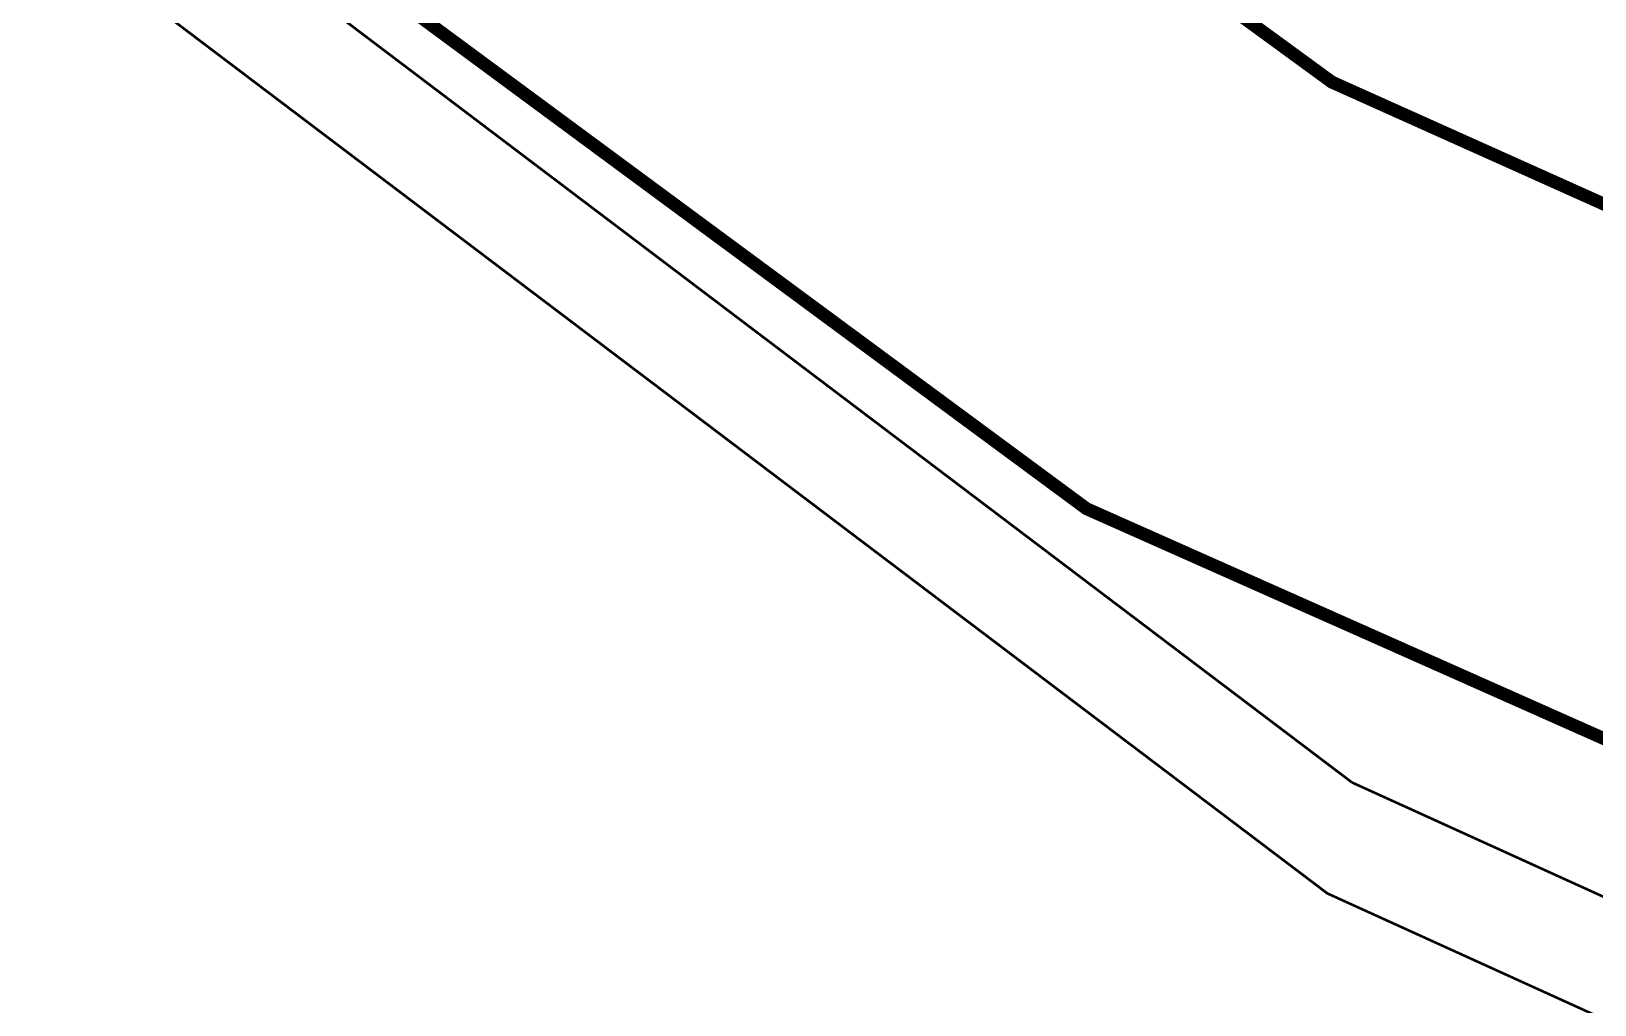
# Model space of a CAD drawing. Header units: inches. Extents: x 350994 to 353538, y 1581369 to 1583842.
# Drawn here: x 351140.98 to 351153.05, y 1582963.06 to 1582970.58 of the extents above; entities that cross this region are included whole.
import ezdxf

# ---------------------------------------------------------------- set-up
doc = ezdxf.new("R2010")
doc.units = ezdxf.units.IN
doc.header["$MEASUREMENT"] = 0
doc.linetypes.add('1', pattern=[0])
doc.linetypes.add('DASHDOTX2', pattern=[2, 1, -0.5, 0, -0.5])
doc.layers.add('CULVERT', color=255, linetype='1')
doc.layers.add("ROAD'S", color=1, linetype='1')

msp = doc.modelspace()

# ---------------------------------------------------------------- linework, layer by layer
at = {"layer": 'CULVERT', "color": 250, "linetype": 'DASHDOTX2', "lineweight": 5, "ltscale": 2, "const_width": 0.02}
for points in [[(351092.225, 1583006.744), (351102.588, 1583000.736), (351122.534, 1582986.449), (351151.177, 1582964.779)], [(351091.824, 1583006.052), (351102.153, 1583000.063), (351122.06, 1582985.804), (351150.988, 1582963.921)], [(351151.177, 1582964.779), (351163.426, 1582959.21)], [(351150.98, 1582963.925), (351163.229, 1582958.356)]]:
    msp.add_lwpolyline(points, dxfattribs=at)
at = {"layer": "ROAD'S", "lineweight": 5, "const_width": 0.1}
for points in [[(351317.487, 1583228.503), (351313.102, 1583226.143), (351310.106, 1583221.358), (351294.05, 1583162.92), (351273.802, 1583085.925), (351258.369, 1583027.872), (351254.42, 1583019.465), (351250.17, 1583012.038), (351241.945, 1583000.403), (351234.518, 1582991.191), (351227.915, 1582984.272), (351223.815, 1582980.708), (351216.075, 1582974.768), (351205.729, 1582968.054), (351195.161, 1582963.402), (351186.703, 1582961.475), (351180.028, 1582961.008), (351164.43, 1582964.173), (351151.021, 1582970.189), (351133.807, 1582982.757), (351124.847, 1582989.538), (351104.244, 1583004.297), (351093.691, 1583010.162)], [(351092.326, 1583006.917), (351102.697, 1583000.904), (351122.653, 1582986.61), (351131.901, 1582979.614), (351149.126, 1582966.894), (351163.486, 1582960.511), (351179.697, 1582957.225)]]:
    msp.add_lwpolyline(points, dxfattribs=at)

doc.saveas('drawing.dxf')
